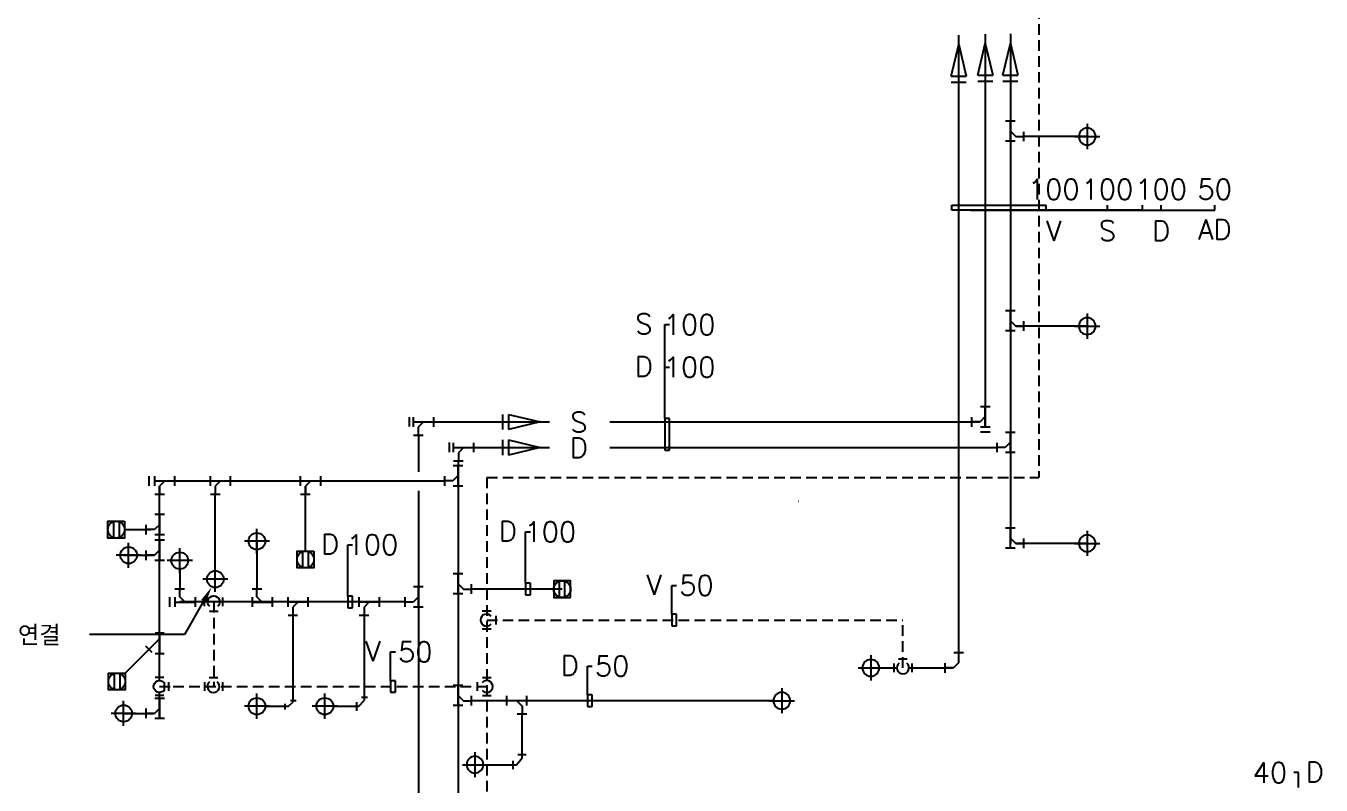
# Model space of a CAD drawing. Header units: millimetres. Extents: x 98929 to 11941380, y 952 to 54154.
# Drawn here: x 156847 to 176150, y 24849 to 36169 of the extents above; entities that cross this region are included whole.
import ezdxf
from ezdxf.enums import TextEntityAlignment as Align

# ---------------------------------------------------------------- set-up
doc = ezdxf.new("R2010")
doc.units = ezdxf.units.MM
for name, pattern in [('HIDDEN', [0.375, 0.25, -0.125]), ('HIDDEN2', [4.7625, 3.175, -1.5875]), ('PHANTOM', [63.5, 31.75, -6.35, 6.35, -6.35, 6.35, -6.35])]:
    doc.linetypes.add(name, pattern=pattern)
for name, color, linetype in [('1', 1, 'Continuous'), ('5TXT', 7, 'Continuous'), ('D', 2, 'HIDDEN'), ('ex', 1, 'Continuous'), ('pipe', 3, 'Continuous'), ('SD', 4, 'Continuous'), ('VENT', 7, 'HIDDEN'), ('Y', 2, 'Continuous'), ('실험실폐수', 4, 'Continuous'), ('오배수', 6, 'Continuous')]:
    doc.layers.add(name, color=color, linetype=linetype)
doc.styles.add('굴림', font='simple.shx', dxfattribs={"bigfont": 'whgtxt.shx'})

# ---------------------------------------------------------------- blocks, each defined once
blk = doc.blocks.new('P1')
at = {"layer": '1', "color": 1, "linetype": 'Continuous'}
for p, q in [((112.5, 0), (-112.5, 0)), ((0, -112.5), (0, 112.5))]:
    blk.add_line(p, q, dxfattribs=at)
at = {"layer": 'pipe', "color": 2}
blk.add_circle((0, 0), 75, dxfattribs=at)
blk = doc.blocks.new('A$C656D1D9F')
at = {"layer": 'SD', "color": 2}
for p, q in [((0, 63.7), (0, 135.1)), ((150, 63.7), (150, 135.1)), ((0, 0), (71.4, 0))]:
    blk.add_line(p, q, dxfattribs=at)
blk = doc.blocks.new('A$C33070B98')
at = {"layer": 'SD', "color": 0}
for p, q in [((71, 300, -255), (71, 0, -255)), ((71, 150, -255), (150, 229, -255)), ((150, 229, -255), (270, 229, -255))]:
    blk.add_line(p, q, dxfattribs=at)
blk.add_circle((71, 229, -255), 0.00321, dxfattribs=at)
at = {"layer": 'pipe', "color": 4, "extrusion": (0, 0, -1), "xscale": 2, "yscale": 2, "zscale": -2, "rotation": 270}
blk.add_blockref('A$C656D1D9F', (-270, 300, 255), dxfattribs=at)
blk = doc.blocks.new('c-011')
at = {"layer": 'Y'}
for p, q in [((1, 5), (-1, 5)), ((0, 0), (-1, 4.2)), ((1, 4.2), (-1, 4.2)), ((1, 4.2), (0, 0))]:
    blk.add_line(p, q, dxfattribs=at)
blk = doc.blocks.new('A$C28993EBD')
at = {"layer": 'pipe', "color": 2}
for p, q in [((39, 123), (111, 123)), ((0, 84), (0, 12)), ((150, 84), (150, 12))]:
    blk.add_line(p, q, dxfattribs=at)
blk.add_arc((75, 48), 50, 129.5406, 50.4594, dxfattribs=at)
blk = doc.blocks.new('SB31Y')
at = {"color": 2, "linetype": 'Continuous'}
for p, q in [((-0.18, 1.24), (-1.24, 0.18)), ((2.5, -0.75), (2.5, 0.75)), ((1.24, -2.3), (2.3, -1.24))]:
    blk.add_line(p, q, dxfattribs=at)
at = {"color": 0, "linetype": 'Continuous'}
for p, q in [((-0.71, 0.71), (1.77, -1.77)), ((2.5, 0), (0, 0))]:
    blk.add_line(p, q, dxfattribs=at)
at = {"color": 2, "linetype": 'Continuous'}
for p in [(-0.71, 0.71), (2.5, 0), (1.77, -1.77)]:
    blk.add_point(p, dxfattribs=at)

msp = doc.modelspace()

# ---------------------------------------------------------------- linework, layer by layer
at = {"color": 1}
for p, q in [((159495.1, 27591.3, -2.7), (159211.8, 27093.4, -2.7)), ((159211.8, 27093.4, -2.7), (157792.8, 27093.4, -2.7))]:
    msp.add_line(p, q, dxfattribs=at)
msp.add_solid([(159460.3, 27611.1, -2.7), (159529.9, 27571.5, -2.7), (159613.8, 27799.9, -2.7)], dxfattribs=at)
at = {"layer": 'D', "linetype": 'Continuous'}
for p, q in [((158151.7, 28776.4), (158151.7, 28540.1)), ((158235.2, 28776.4), (158235.2, 28540.1)), ((160971.3, 28331.2), (160971.3, 28094.9)), ((161054.8, 28331.2), (161054.8, 28094.9)), ((164797.9, 27653.2), (164797.9, 27889.5)), ((164881.4, 27653.2), (164881.4, 27889.5)), ((158161.1, 26511.4), (158161.1, 26275.1)), ((158244.7, 26511.4), (158244.7, 26275.1))]:
    msp.add_line(p, q, dxfattribs=at)
for points in [[(158318.8, 28783.6), (158318.8, 28533), (158068.2, 28533), (158068.2, 28783.6), (158318.8, 28783.6)], [(161138.4, 28338.4), (161138.4, 28087.8), (160887.8, 28087.8), (160887.8, 28338.4), (161138.4, 28338.4)], [(164965, 27646.1), (164965, 27896.7), (164714.4, 27896.7), (164714.4, 27646.1), (164965, 27646.1)], [(158328.2, 26518.6), (158328.2, 26268), (158077.6, 26268), (158077.6, 26518.6), (158328.2, 26518.6)]]:
    msp.add_lwpolyline(points, dxfattribs=at)
for centre in [(158193.5, 28658.3), (161013.1, 28213.1), (164839.7, 27771.4), (158202.9, 26393.3)]:
    msp.add_circle(centre, 125.3, dxfattribs=at)
at = {"layer": 'ex', "ltscale": 3000}
for p, q in [((170644.7, 33423.7), (170644.7, 33495.7)), ((170644.7, 33495.7), (172054.7, 33495.7)), ((173483.2, 33423.7), (170644.7, 33423.7)), ((170925.2, 33423.7), (174565.2, 33423.8)), ((172054.7, 33423.7), (172054.7, 33495.7)), ((172965.2, 33423.7), (172965.2, 33495.7)), ((173765.2, 33423.7), (173765.2, 33495.7)), ((174565.2, 33423.8), (174565.2, 33495.7)), ((166369.4, 30313.3, -1.9), (166369.4, 31717.7, -1.9)), ((166369.4, 31717.7, -1.9), (166441.4, 31717.7, -1.9)), ((166369.4, 31080.8, -1.9), (166441.4, 31080.8, -1.9)), ((166369.4, 30313.3, -1.9), (166369.4, 29840.7)), ((166441.4, 29840.7), (166441.4, 30313.3, -1.9)), ((166369.4, 29840.7), (166441.4, 29840.7)), ((164293.7, 27857.7, -3.1), (164293.7, 28625.2, -3.1)), ((164293.7, 28625.2, -3.1), (164365.7, 28625.2, -3.1)), ((161642.6, 27665.2, 14.3), (161642.6, 28432.7, 14.3)), ((161642.6, 28432.7, 14.3), (161714.6, 28432.7, 14.3)), ((164293.7, 27857.7, -3.1), (164293.7, 27685.1, -1.9)), ((164365.7, 27685.1, -1.9), (164365.7, 27857.7, -3.1)), ((166472.2, 27395.3, -0.6), (166472.2, 27826.1, -0.6)), ((166472.2, 27826.1, -0.6), (166544.2, 27826.1, -0.6)), ((161642.6, 27665.2, 14.3), (161642.6, 27492.7, 15.5)), ((161714.6, 27492.7, 15.5), (161714.6, 27665.2, 14.3)), ((164293.7, 27685.1, -1.9), (164365.7, 27685.1, -1.9)), ((161642.6, 27492.7, 15.5), (161714.6, 27492.7, 15.5)), ((166472.2, 27395.3, -0.6), (166472.2, 27222.8, 0.6)), ((166472.2, 27222.8, 0.6), (166544.2, 27222.8, 0.6)), ((166544.2, 27222.8, 0.6), (166544.2, 27395.3, -0.6)), ((162281.8, 26405, -0.6), (162281.8, 26835.8, -0.6)), ((162281.8, 26835.8, -0.6), (162353.8, 26835.8, -0.6)), ((165215.8, 26192.7, -4.8), (165215.8, 26623.4, -4.8)), ((165215.8, 26623.4, -4.8), (165287.8, 26623.4, -4.8)), ((162281.8, 26405, -0.6), (162281.8, 26232.5, 0.6)), ((162353.8, 26232.5, 0.6), (162353.8, 26405, -0.6)), ((162281.8, 26232.5, 0.6), (162353.8, 26232.5, 0.6)), ((165215.8, 26192.7, -4.8), (165215.8, 26020.1, -3.6)), ((165287.8, 26020.1, -3.6), (165287.8, 26192.7, -4.8)), ((165215.8, 26020.1, -3.6), (165287.8, 26020.1, -3.6)), ((175814.8, 25034.5, -0.6), (175742.8, 25034.5, -0.6)), ((175814.8, 24812.5, -0.6), (175814.8, 25034.5, -0.6))]:
    msp.add_line(p, q, dxfattribs=at)
at = {"layer": 'ex', "linetype": 'PHANTOM', "ltscale": 2}
for p, q in [((173483.2, 33495.7), (173483.2, 33423.7)), ((166441.4, 30313.3, -1.9), (166369.4, 30313.3, -1.9)), ((164365.7, 27857.7, -3.1), (164293.7, 27857.7, -3.1)), ((161714.6, 27665.2, 14.3), (161642.6, 27665.2, 14.3)), ((166544.2, 27395.3, -0.6), (166472.2, 27395.3, -0.6)), ((162353.8, 26405, -0.6), (162281.8, 26405, -0.6)), ((165287.8, 26192.7, -4.8), (165215.8, 26192.7, -4.8))]:
    msp.add_line(p, q, dxfattribs=at)
at = {"layer": 'pipe', "color": 2}
msp.add_line((158905.3, 26383, -4.6), (158905.3, 26254.5, -4.6), dxfattribs=at)
at = {"layer": 'SD', "color": 2}
for p, q in [((170549.9, 26525), (170549.9, 26667.7)), ((170677.4, 26825), (170820.1, 26825))]:
    msp.add_line(p, q, dxfattribs=at)
at = {"layer": 'VENT', "linetype": 'HIDDEN2', "lineweight": -3, "ltscale": 50}
for p, q in [((171942.4, 46673.5), (171942.4, 29436.6)), ((163714.5, 29436.6), (171942.4, 29436.6)), ((163714.5, 29436.6), (163714.5, 15597.7)), ((159645.8, 27578.9, 14.9), (159645.8, 26318.7)), ((163714.5, 27309.1), (169918.1, 27309.1)), ((169918.1, 26596.4), (169918.1, 27309.1)), ((158840.3, 26318.7), (159040.3, 26318.7)), ((159040.3, 26318.7), (163714.5, 26318.7))]:
    msp.add_line(p, q, dxfattribs=at)
at = {"layer": '실험실폐수', "linetype": 'Continuous'}
for p, q in [((170748.7, 26675), (170748.7, 36031.3)), ((170748.7, 26675), (170670.1, 26596.4)), ((170748.7, 26675), (170748.7, 26825)), ((169439.7, 26596.4), (169828.1, 26596.4)), ((170008.1, 26596.4), (170670.1, 26596.4)), ((170670.1, 26596.4), (170549.9, 26596.4))]:
    msp.add_line(p, q, dxfattribs=at)
at = {"layer": '오배수', "linetype": 'Continuous', "lineweight": -3}
for p, q in [((171145.7, 36043.8), (171145.7, 30192.8)), ((171520, 36052.2), (171520, 28453.5)), ((172664.7, 34519.4), (171718.9, 34519.4)), ((171720, 31692.8), (171598.7, 31692.8)), ((172664.7, 31692.8), (171718.9, 31692.8)), ((162695.7, 30264.1, 16.3), (164651, 30264.1, 38)), ((162695.7, 30065.2, 16.3), (162695.7, 29518.2, 16.4)), ((163221, 29882.7, -7.3), (164651, 29882.7, -4.4)), ((165551, 29882.7, -2.6), (171321.2, 29882.7, 9)), ((159068.9, 29384.3), (163089.5, 29384.3, -6.8)), ((158840.3, 26408.7), (158840.3, 29305.7)), ((159669.8, 27919.7, -1), (159669.8, 29185.5, -13.5)), ((161013.1, 29184.4, -11.1), (161013.1, 29305.7, -12.4)), ((161013.1, 28338.4), (161013.1, 29185.5, -11.5)), ((162695.7, 29234.6, 16.4), (162695.7, 24189.8, 16.5)), ((171720, 28453.5), (171598.7, 28453.5)), ((172664.7, 28453.5), (171718.9, 28453.5)), ((158304, 28275.7), (158761.7, 28275.7)), ((164839.7, 27771.4), (163487.1, 27771.4, -6.2)), ((158328.2, 26518.6), (158840.3, 27030.7)), ((158840.3, 25866.9), (158840.3, 26228.7)), ((167987.8, 26106.4), (163487.1, 26106.4, -6.9)), ((168112.8, 26106.4), (168163.1, 26106.4)), ((158304, 25917.8), (158761.7, 25917.8)), ((164242.3, 25254, -0.6), (164242.3, 25907.6, -4.5)), ((163539.7, 25152.8), (164157.9, 25152.8)), ((164157.9, 25152.8), (164242.3, 25254, -0.6))]:
    msp.add_line(p, q, dxfattribs=at)
at = {"layer": '오배수', "color": 2, "linetype": 'Continuous'}
for p, q in [((162558.7, 30336), (162558.7, 30194.9)), ((163155.4, 29954.7, -23.2), (163155.4, 29813.6, -23.2)), ((171217, 30109.5, 254.6), (171074.3, 30109.5, 254.6)), ((158685.6, 29313, 254.6), (158685.6, 29455.7, 254.6)), ((158985.6, 27650.3, 269.5), (158985.6, 27507.6, 269.5))]:
    msp.add_line(p, q, dxfattribs=at)
at = {"layer": '오배수', "linetype": 'Continuous'}
for p, q in [((165551, 30264.1, 48), (171067.1, 30264.3, 109.2)), ((168363.1, 29084.6, 79.2), (168364.3, 29084.6, 79.3)), ((158318.8, 28658.3), (158710.4, 28658.3))]:
    msp.add_line(p, q, dxfattribs=at)
at = {"layer": '오배수', "color": 6, "linetype": 'Continuous', "lineweight": -3}
for p, q in [((163288.3, 29683.9, -7.2), (163288.3, 24189.8, -7.2)), ((160290, 28484.4), (160290, 27777.8, 11.7)), ((159140.3, 28066.4), (159140.3, 27777.8, 8.8)), ((162496.9, 27578.9, 14.9), (159140.3, 27578.9, 14.9)), ((160825.1, 27380.1, 14.9), (160825.1, 26083, 14.9)), ((161886.7, 27380.1, 14.9), (161886.7, 26110.3, 14.9)), ((160758.9, 26024.5, 12.5), (160825.1, 26083, 14.9)), ((161810.6, 26024.5, 12.5), (161886.7, 26110.3, 14.9)), ((160415, 26024.5), (160758.9, 26024.5, 12.5)), ((161427.2, 26024.5), (161810.6, 26024.5, 12.5))]:
    msp.add_line(p, q, dxfattribs=at)
at = {"layer": '오배수', "color": 2, "linetype": 'Continuous', "lineweight": -3}
for p, q in [((160705.5, 26062.5), (160705.5, 25975.7)), ((160789.7, 26108.5), (160874, 26108.5)), ((161775.1, 26082.8), (161775.1, 25956.4)), ((161846.2, 26160.2), (161938, 26160.2)), ((164179.5, 25307.1), (164304.5, 25307.1)), ((164102.4, 25211.5), (164102.4, 25086.6))]:
    msp.add_line(p, q, dxfattribs=at)

# ---------------------------------------------------------------- block references
at = {"color": 6, "xscale": -90.00000000011707, "yscale": 90, "zscale": 89.99999999999997, "rotation": 45.00000000000009}
msp.add_blockref('SB31Y', (158840.3, 27030.7), dxfattribs=at)
at = {"layer": 'pipe', "xscale": -1.666666666666667, "yscale": 1.666666666666667, "zscale": 1.666666666666667, "rotation": 270}
for p in [(172664.7, 34519.4), (172664.7, 31692.8), (172664.7, 28453.5), (169439.7, 26596.4), (168112.8, 26106.4), (163539.7, 25152.8)]:
    msp.add_blockref('P1', p, dxfattribs=at)
at = {"layer": 'pipe', "xscale": 1.666666666666667, "yscale": 1.666666666666667, "zscale": 1.666666666666667}
for p in [(160290, 28484.4), (158378.3, 28275.7), (159140.3, 28195.8), (159669.8, 27919.7, -1), (158304, 25917.8), (160290, 26024.5), (161302.2, 26024.5)]:
    msp.add_blockref('P1', p, dxfattribs=at)
at = {"layer": 'VENT', "linetype": 'HIDDEN2', "lineweight": -3, "ltscale": 50, "yscale": 1.799999999930151}
for p, xscale, zscale, rotation in [((159510.8, 27665.6, 14.9), -1.799999999930151, 1.799999999930153, 180), ((163627.8, 27444.1), 1.799999999930151, 1.799999999930151, 270), ((158753.6, 26183.7), -1.799999999930151, 1.799999999930151, 270), ((163801.2, 26183.7), 1.799999999930151, 1.799999999930151, 90)]:
    msp.add_blockref('A$C28993EBD', p, dxfattribs=dict(at, xscale=xscale, zscale=zscale, rotation=rotation))
at = {"layer": 'VENT', "linetype": 'HIDDEN2', "lineweight": -3, "ltscale": 50, "xscale": 1.799999999930151, "yscale": 1.799999999930151, "zscale": 1.799999999930151}
for p in [(169783.1, 26509.7), (159506.3, 26232.4, 16.8)]:
    msp.add_blockref('A$C28993EBD', p, dxfattribs=at)
at = {"layer": '실험실폐수', "linetype": 'Continuous', "xscale": 112.5, "yscale": 112.5, "zscale": 112.5, "rotation": 180}
msp.add_blockref('c-011', (170748.7, 35893.4, -4.7), dxfattribs=at)
at = {"layer": '오배수', "linetype": 'Continuous', "lineweight": -3, "xscale": 112.5, "yscale": 112.5, "zscale": 112.5, "rotation": 180}
for p in [(171145.7, 35905.9, -4.7), (171520, 35905.9)]:
    msp.add_blockref('c-011', p, dxfattribs=at)
at = {"layer": '오배수', "linetype": 'Continuous', "xscale": -1}
for p, rotation in [((171448.7, 34748, 254.6), 180), ((171448.7, 31921.4, 254.6), 180), ((162924.3, 30335.4, 270.9), 90), ((163521, 29954.1, 247.7), 90), ((159068.9, 29455.7, 254.6), 90), ((159898.5, 29455.7, 240), 90), ((161241.7, 29455.7, 242.7), 90), ((171448.7, 28682.1, 254.6), 180), ((163216.9, 28000, 248.3), 180.0000469373839), ((161053.7, 27650.3, 269.5), 90.00004693754025), ((162115.3, 27650.3, 269.5), 90.00004693754025), ((163216.9, 26335, 247.7), 180.0000469373839)]:
    msp.add_blockref('A$C33070B98', p, dxfattribs=dict(at, rotation=rotation))
at = {"layer": '오배수', "linetype": 'Continuous', "xscale": 112.5, "yscale": 112.5, "zscale": 112.5, "rotation": 90.00000000000001}
for p in [(164512.6, 30264.1, 35.2), (164513.1, 29882.7, -7.3)]:
    msp.add_blockref('c-011', p, dxfattribs=at)
at = {"layer": '오배수', "linetype": 'Continuous'}
for p, rotation in [((171217, 30492.8, 254.6), 180), ((171591.4, 30111.4, 254.6), 180), ((163359.7, 29613, 247.8), 180), ((158911.7, 28886.9, 254.6), 180), ((158911.7, 28504.3, 254.6), 180), ((162767.1, 27807.6, 269.5), 180), ((159368.9, 27507.6, 269.5), 90.00004693737947), ((160518.6, 27507.6, 272.3), 90.0000469373839), ((158911.7, 26146.4, 254.6), 180), ((164013.7, 26177.8, 250.1), 270)]:
    msp.add_blockref('A$C33070B98', p, dxfattribs=dict(at, rotation=rotation))

# ---------------------------------------------------------------- texts
at = {"layer": '5TXT', "color": 2, "style": '굴림'}
for s, rotation, p in [('100', 0, (172165.2, 33732.7)), ('100', 0, (172965.2, 33732.7)), ('100', 0, (173765.2, 33732.7)), ('50', 0, (174565.2, 33732.7)), ('V', 0, (172165.2, 33114.8)), ('S', 0, (172965.2, 33114.8)), ('D', 0, (173765.2, 33114.8)), ('AD', 0, (174565.2, 33134.5)), ('S', 0, (166055.2, 31724.8, -1.9)), ('100', 0, (166738.3, 31713.6, -1.9)), ('D', 0, (166055.2, 31090.8, -1.9)), ('100', 0, (166738.3, 31080.8, -1.9)), ('D', 0, (164029.8, 28635.2, -3.1)), ('100', 0, (164662.7, 28625.2, -3.1)), ('D', 0, (161378.6, 28442.7, 14.3)), ('100', 0, (162011.6, 28432.7, 14.3)), ('V', 0, (166208.2, 27836.1, -0.6)), ('50', 0, (166841.2, 27826.1, -0.6)), ('50', 0, (162650.7, 26835.8, -0.6)), ('D', 0, (164951.8, 26633.4, -4.8)), ('50', 0, (165584.7, 26623.4, -4.8)), ('40', 0.00004, (175388.2, 25034.5, -0.6)), ('D', 0.00004, (176053.8, 25044.5, -0.6))]:
    msp.add_text(s, height=300, rotation=rotation, dxfattribs=at).set_placement(p, align=Align.MIDDLE_CENTER)
for s, p in [('S', (165086.8, 30259.8, 43.4)), ('D', (165087.4, 29878.4, -8.8))]:
    msp.add_text(s, height=300, rotation=0, dxfattribs=at).set_placement(p, align=Align.MIDDLE)
at = {"layer": '5TXT', "color": 7, "style": '굴림'}
for s, p in [('냉매배관평면도에 연결', (155673.1, 27077.8, -10.4)), ('V', (162017.8, 26845.8, -0.6))]:
    msp.add_text(s, height=300, rotation=0, dxfattribs=at).set_placement(p, align=Align.MIDDLE_CENTER)

doc.saveas('drawing.dxf')
